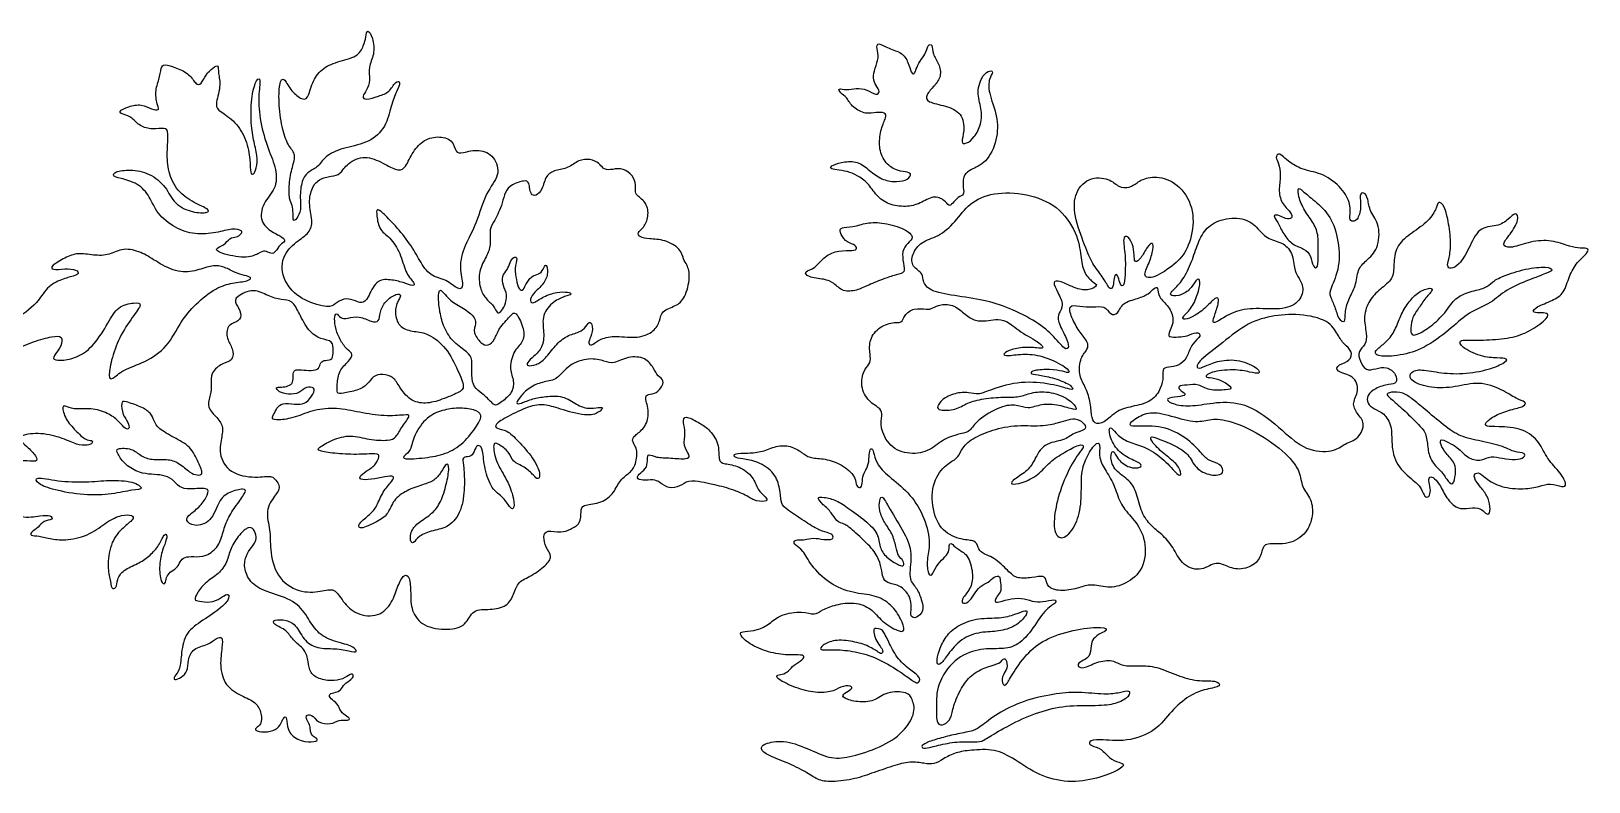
# Model space of a CAD drawing. Header units: millimetres. Extents: x -84 to 83, y -94 to 93.
# Drawn here: x 22 to 82.1, y -7.8 to 21.1 of the extents above; entities that cross this region are included whole.
import ezdxf

# ---------------------------------------------------------------- set-up
doc = ezdxf.new("R2010")
doc.units = ezdxf.units.MM
doc.header["$MEASUREMENT"] = 0
doc.layers.add('Default', color=18, linetype='Continuous')

msp = doc.modelspace()

# ---------------------------------------------------------------- linework, layer by layer
at = {"layer": 'Default', "color": 5}
for points in [[(32.37, 14.711), (32.368, 14.902), (32.412, 15.378), (32.684, 15.715), (33.073, 15.864), (33.345, 16.351), (34.123, 16.642), (35.033, 16.801), (35.699, 17.42), (35.861, 18.254), (36.101, 18.818), (36.263, 19.175), (36.042, 19.207), (35.816, 18.753), (35.407, 18.624), (34.863, 18.443), (34.746, 18.591), (34.936, 18.83), (35.083, 19.207), (34.973, 19.739), (35.245, 20.193), (35.18, 20.888), (34.94, 21.231), (34.908, 20.894), (34.824, 20.57), (34.6, 20.123), (33.782, 19.947), (33.17, 19.675), (32.814, 19.144), (32.671, 18.476), (32.412, 18.476), (31.971, 18.845), (31.731, 19.384), (31.549, 19.144), (31.536, 18.281), (31.672, 17.261), (31.925, 16.653), (32.223, 16.359), (32.059, 15.905), (31.921, 15.208), (31.942, 14.605), (32.07, 14.425), (32.096, 14.074), (32.086, 13.765), (32.225, 13.852), (32.421, 14.229), (32.371, 14.519), (32.37, 14.711)], [(53.862, 15.54), (53.994, 15.467), (54.276, 15.279), (54.592, 14.761), (55.065, 14.413), (55.742, 14.323), (56.305, 14.454), (56.802, 14.806), (57.262, 14.594), (57.388, 14.346), (57.532, 14.454), (57.758, 14.736), (57.997, 14.79), (57.952, 15.052), (57.923, 15.515), (58.207, 15.786), (58.839, 15.997), (59.289, 16.927), (59.289, 17.838), (58.902, 18.799), (58.947, 19.296), (59.13, 19.57), (58.993, 19.606), (58.71, 19.474), (58.446, 18.763), (58.674, 18.125), (58.657, 17.531), (58.385, 17), (58.067, 16.76), (57.841, 16.792), (58.017, 17.245), (57.918, 17.976), (57.283, 18.248), (56.535, 18.371), (56.499, 18.656), (56.851, 19.015), (57.118, 19.373), (57.032, 19.872), (56.747, 20.235), (56.778, 20.634), (56.588, 20.611), (56.497, 20.21), (56.271, 19.974), (56.126, 19.643), (56.067, 19.439), (55.944, 19.485), (55.84, 19.924), (55.599, 20.3), (55.078, 20.436), (54.625, 20.717), (54.602, 20.45), (54.715, 20.096), (54.534, 19.689), (54.457, 19.294), (54.588, 19.009), (54.761, 18.782), (54.602, 18.623), (54.238, 18.88), (53.817, 18.927), (53.44, 18.836), (53.101, 18.936), (53.201, 18.732), (53.462, 18.569), (53.673, 18.16), (54.207, 17.9), (54.595, 17.998), (54.954, 17.986), (54.989, 17.814), (54.777, 17.371), (54.679, 16.725), (54.844, 16.124), (55.312, 15.737), (55.757, 15.692), (55.971, 15.634), (55.837, 15.382), (55.396, 15.291), (54.866, 15.354), (54.377, 15.694), (53.953, 16.085), (53.371, 16.106), (52.883, 15.949), (52.785, 15.813), (53.048, 15.771), (53.486, 15.716), (53.731, 15.613), (53.862, 15.54)], [(27.239, 16.448), (27.233, 16.188), (27.257, 15.7), (27.602, 14.938), (28.288, 14.474), (28.881, 14.242), (28.829, 14.103), (28.236, 14.103), (27.489, 14.433), (27.206, 15.118), (26.563, 15.658), (25.79, 15.796), (25.188, 15.697), (25.114, 15.525), (25.381, 15.451), (26.12, 15.263), (26.578, 14.736), (26.81, 14.095), (27.551, 13.492), (28.29, 13.26), (29.153, 13.329), (29.769, 13.526), (30.173, 13.418), (30.079, 13.285), (29.917, 13.162), (29.636, 13.162), (29.448, 12.841), (29.044, 12.743), (29.237, 12.546), (30.286, 12.324), (30.779, 12.541), (31.001, 12.689), (31.247, 12.506), (31.42, 12.59), (31.583, 12.893), (31.811, 13.01), (31.716, 13.169), (31.285, 13.354), (30.799, 13.751), (30.893, 14.483), (31.456, 15.023), (31.469, 15.784), (31.128, 16.55), (30.8, 17.621), (30.741, 18.645), (30.86, 19.315), (30.691, 19.305), (30.478, 18.66), (30.453, 17.642), (30.558, 16.907), (30.727, 16.315), (30.686, 15.791), (30.549, 15.572), (30.435, 15.604), (30.447, 16.117), (30.307, 16.938), (29.874, 17.631), (29.25, 18.054), (29.054, 18.205), (29.327, 19.013), (29.191, 19.515), (29.222, 19.843), (29.008, 19.72), (28.712, 19.446), (28.552, 19.05), (28.338, 19.045), (28.11, 19.469), (27.595, 19.706), (27.084, 19.866), (27.002, 19.734), (26.934, 19.255), (26.743, 18.785), (26.875, 18.193), (26.938, 18.072), (26.653, 18.092), (26.248, 18.318), (25.733, 18.222), (25.305, 18.004), (25.562, 17.913), (25.868, 17.794), (26.165, 17.449), (26.672, 17.31), (27.156, 17.406), (27.295, 17.259), (27.246, 16.708), (27.239, 16.448)], [(32.732, 14.404), (32.747, 14.183), (32.877, 13.713), (32.692, 13.286), (32.149, 12.97), (31.577, 12.331), (31.746, 11.334), (32.516, 10.684), (33.518, 10.429), (33.686, 10.583), (34.057, 10.824), (34.418, 10.757), (34.755, 10.588), (34.972, 10.776), (35.288, 11.537), (35.837, 11.546), (36.357, 11.426), (36.742, 11.262), (36.815, 11.392), (36.444, 11.729), (36.275, 12.452), (35.9, 13.139), (35.408, 13.414), (35.312, 14.04), (35.307, 14.295), (35.524, 14.141), (36.02, 13.645), (36.632, 12.899), (36.969, 12.273), (37.378, 11.639), (38.014, 11.557), (38.486, 11.099), (38.712, 11.253), (38.471, 11.976), (38.688, 12.843), (39.189, 13.69), (39.509, 14.927), (40.113, 15.542), (39.87, 16.319), (39.275, 16.593), (38.602, 16.412), (38.353, 16.412), (38.286, 16.93), (37.654, 17.095), (37.075, 16.904), (36.671, 16.412), (36.402, 15.765), (36.076, 15.724), (35.492, 16.086), (34.772, 16.36), (34.091, 15.946), (33.925, 15.584), (33.588, 15.532), (33.071, 15.429), (32.786, 15.04), (32.717, 14.626), (32.732, 14.404)], [(70.592, 16.038), (70.721, 15.95), (71.072, 15.751), (71.857, 15.632), (72.589, 15.063), (72.93, 14.413), (72.849, 13.909), (72.914, 13.763), (73.157, 13.785), (73.336, 14.31), (73.217, 14.841), (73.418, 14.934), (73.58, 14.668), (73.618, 14.164), (74.05, 13.653), (73.975, 12.686), (73.491, 12.256), (73.164, 11.945), (73.115, 11.278), (72.793, 10.741), (72.669, 10.257), (72.717, 9.832), (72.409, 9.996), (72.311, 10.484), (72.082, 10.915), (72.093, 11.144), (72.508, 11.993), (72.429, 13.176), (72.094, 14.078), (71.411, 14.657), (71.004, 14.982), (70.867, 15.125), (70.867, 14.753), (71.109, 14.194), (71.5, 13.686), (71.675, 13.224), (71.632, 12.526), (71.666, 11.947), (71.433, 11.994), (71.386, 12.459), (71.12, 12.739), (70.654, 12.859), (70.301, 13.291), (70.085, 13.769), (69.87, 14.044), (70.168, 14.017), (70.377, 13.868), (70.68, 13.87), (70.613, 14.131), (70.212, 14.472), (70.113, 15.023), (70.223, 15.556), (70.118, 16.051), (69.992, 16.244), (70.113, 16.428), (70.294, 16.28), (70.462, 16.126), (70.592, 16.038)], [(40.023, 14.131), (40.069, 14.238), (40.17, 14.48), (40.265, 14.921), (40.505, 15.202), (41.058, 15.379), (41.182, 15.301), (41.217, 15.097), (41.263, 14.797), (41.456, 14.751), (41.721, 14.98), (41.835, 15.578), (42.214, 15.762), (42.715, 15.821), (43.107, 16.161), (43.564, 16.192), (43.909, 16.036), (44.034, 15.813), (44.314, 15.742), (44.733, 15.868), (45.144, 15.637), (45.32, 15.265), (45.293, 14.96), (45.328, 14.784), (45.751, 14.509), (45.829, 13.961), (45.622, 13.514), (45.35, 13.351), (45.47, 13.155), (45.802, 13.101), (46.438, 13.08), (47.074, 12.719), (47.137, 12.295), (47.294, 12.126), (47.443, 11.672), (47.214, 10.781), (46.883, 10.518), (46.281, 10.327), (46.256, 9.945), (46.048, 9.53), (45.41, 9.25), (44.544, 9.379), (43.928, 9.261), (43.652, 8.985), (43.475, 9.029), (43.53, 9.224), (43.688, 9.637), (43.567, 9.987), (43.401, 9.714), (43.162, 9.493), (42.657, 9.39), (42.203, 9.003), (41.828, 8.461), (41.466, 8.229), (41.116, 8.185), (41.098, 8.321), (41.374, 8.568), (41.732, 8.9), (41.791, 9.489), (41.665, 10.18), (42.152, 10.714), (42.594, 10.898), (42.889, 10.961), (42.734, 11.064), (42.273, 11.057), (41.758, 10.898), (41.334, 10.578), (41.216, 10.695), (41.315, 10.983), (41.802, 11.371), (41.942, 11.813), (41.861, 12.152), (41.769, 12.016), (41.647, 11.739), (41.352, 11.723), (41.102, 11.439), (40.976, 11.078), (40.799, 11.141), (40.707, 11.52), (40.622, 11.969), (40.777, 12.4), (40.604, 12.43), (40.457, 12.201), (40.375, 11.906), (40.136, 11.685), (40.18, 11.298), (40.383, 10.948), (40.272, 10.524), (40.099, 10.273), (39.959, 10.21), (39.86, 10.52), (39.498, 10.815), (39.296, 11.176), (39.233, 11.873), (39.565, 12.441), (39.739, 12.85), (39.646, 13.508), (39.893, 13.836), (39.977, 14.024), (40.023, 14.131)], [(62.314, 13.835), (62.402, 13.474), (62.718, 12.646), (62.967, 12.085), (63.395, 11.569), (63.594, 11.134), (63.737, 11.205), (63.76, 11.524), (63.808, 11.776), (63.95, 11.671), (63.998, 11.3), (64.15, 11.262), (64.202, 11.666), (64.221, 12.49), (64.084, 13.179), (64.316, 13.26), (64.544, 12.796), (64.544, 12.369), (64.578, 12.178), (64.792, 12.307), (65.067, 12.839), (65.267, 12.99), (65.305, 12.743), (65.124, 12.139), (64.853, 11.636), (65.267, 11.541), (66.164, 12.137), (66.611, 12.659), (66.919, 13.762), (66.636, 14.866), (65.795, 15.506), (65.033, 15.494), (64.637, 15.268), (64.394, 15.067), (63.918, 15.085), (63.636, 15.446), (62.758, 15.512), (62.19, 14.81), (62.226, 14.195), (62.314, 13.835)], [(58.6, 10.758), (58.953, 10.69), (59.552, 10.522), (60.708, 9.964), (61.409, 9.42), (61.899, 8.774), (62.055, 8.924), (61.94, 9.277), (61.565, 9.958), (61.627, 10.23), (61.851, 10.522), (61.599, 11.046), (61.375, 11.475), (61.661, 11.509), (62.344, 11.153), (62.814, 11.107), (63.186, 11.323), (62.964, 11.422), (62.618, 11.741), (62.488, 12.328), (62.423, 13.163), (61.725, 14.318), (60.586, 14.829), (59.236, 14.94), (58.244, 14.568), (57.722, 13.851), (57.07, 13.198), (56.377, 13.048), (55.985, 12.579), (55.92, 12.057), (56.39, 11.796), (56.377, 11.56), (56.553, 11.115), (57.433, 10.933), (58.247, 10.827), (58.6, 10.758)], [(74.047, 11.158), (74.207, 11.294), (74.569, 11.565), (74.556, 12.089), (74.637, 12.823), (75.147, 13.264), (75.878, 13.741), (76.217, 14.25), (76.272, 14.59), (76.523, 14.42), (76.693, 13.693), (76.795, 12.857), (76.679, 12.266), (76.611, 12.042), (76.747, 11.926), (77.087, 12.076), (77.461, 12.701), (77.834, 13.584), (78.562, 13.571), (79.012, 13.851), (79.264, 14.177), (79.434, 13.871), (79.046, 13.246), (78.707, 12.886), (79.012, 12.702), (79.726, 12.988), (80.575, 13.089), (81.268, 12.838), (81.662, 12.736), (82.07, 12.763), (82.104, 12.6), (81.628, 12.215), (81.323, 11.672), (81.153, 10.992), (80.697, 10.721), (80.048, 10.485), (79.886, 10.275), (80.168, 10.245), (80.516, 10.257), (80.558, 10.077), (79.886, 9.567), (79.184, 9.285), (78.253, 9.195), (77.35, 9.198), (77.09, 9.198), (77.128, 8.943), (77.929, 8.537), (78.589, 8.51), (78.995, 8.494), (78.865, 8.321), (78.172, 8.023), (77.063, 7.861), (76.17, 7.964), (75.456, 8.099), (75.158, 7.915), (75.196, 7.601), (76.008, 7.331), (76.928, 7.369), (77.858, 7.628), (78.767, 7.293), (79.309, 6.913), (79.687, 6.821), (79.633, 6.632), (79.081, 6.524), (78.47, 6.307), (78.053, 5.983), (78.118, 5.858), (78.524, 5.869), (79.591, 5.806), (80.213, 5.259), (80.461, 4.608), (81.031, 4.069), (81.261, 3.585), (81.093, 3.51), (80.597, 3.69), (80.194, 3.554), (79.623, 3.43), (78.68, 3.507), (78.086, 3.871), (77.817, 4.146), (77.593, 3.972), (77.836, 3.61), (78.126, 3.282), (78.289, 2.885), (78.289, 2.463), (78.105, 2.483), (77.933, 2.737), (77.491, 2.721), (77.019, 2.655), (76.589, 3.098), (76.335, 3.659), (76.057, 3.946), (75.926, 3.917), (75.905, 3.733), (76.008, 3.384), (75.926, 3.13), (75.762, 3.118), (75.647, 3.466), (75.387, 3.747), (74.621, 4.349), (74.465, 5.218), (74.506, 5.882), (74.19, 6.402), (73.793, 6.535), (73.536, 6.75), (73.531, 7.072), (73.823, 7.338), (74.412, 7.523), (74.704, 7.501), (74.674, 7.888), (74.296, 8.197), (73.858, 8.094), (73.493, 7.995), (73.246, 8.394), (73.173, 8.777), (73.49, 9.013), (73.533, 9.423), (73.375, 10.11), (73.611, 10.754), (73.887, 11.023), (74.047, 11.158)], [(66.949, 12.753), (66.865, 12.522), (66.715, 12.046), (66.324, 11.355), (65.967, 11.068), (65.905, 10.883), (66.394, 10.912), (66.776, 11.211), (66.99, 11.622), (67.126, 11.499), (67.005, 10.948), (66.744, 10.379), (66.371, 10.067), (66.452, 9.966), (66.892, 10.107), (67.421, 10.547), (67.722, 10.896), (67.854, 10.768), (67.666, 10.187), (67.545, 9.846), (67.734, 9.874), (68.362, 10.321), (69.209, 10.452), (70.351, 10.344), (70.976, 10.697), (71.117, 11.276), (70.828, 11.69), (70.736, 11.905), (70.645, 12.686), (70.188, 12.999), (69.586, 13.129), (69.263, 13.635), (68.661, 13.972), (67.755, 13.842), (67.216, 13.433), (67.032, 12.985), (66.949, 12.753)], [(54.304, 11.319), (54.487, 11.401), (54.954, 11.598), (55.403, 11.722), (55.722, 11.797), (55.639, 12.141), (55.58, 12.646), (55.797, 12.946), (56.078, 13.152), (55.741, 13.489), (54.874, 13.743), (54.217, 13.743), (53.688, 13.542), (53.214, 13.569), (53.175, 13.388), (53.387, 12.994), (53.754, 12.898), (53.878, 12.732), (53.727, 12.628), (53.156, 12.677), (52.588, 12.447), (52.237, 11.953), (51.799, 11.846), (51.924, 11.625), (52.618, 11.554), (52.956, 11.419), (53.302, 11.045), (53.853, 11.108), (54.12, 11.238), (54.304, 11.319)], [(26.791, 12.251), (27.011, 12.117), (27.579, 11.795), (28.321, 11.842), (28.915, 12.088), (29.391, 12.06), (29.839, 11.803), (30.235, 11.684), (30.513, 11.624), (30.394, 11.478), (29.752, 11.406), (29.145, 11.248), (28.299, 10.583), (27.751, 9.915), (27.267, 8.925), (26.372, 8.32), (25.508, 8.07), (25.085, 7.638), (24.968, 7.746), (25.05, 8.381), (25.374, 9.31), (25.906, 10.122), (26.311, 10.62), (26, 10.659), (25.309, 10.512), (24.972, 9.895), (24.429, 8.988), (23.803, 8.534), (23.22, 8.405), (22.787, 8.422), (22.895, 8.651), (23.163, 8.962), (23.207, 9.364), (22.831, 9.355), (22.075, 9.156), (21.297, 8.802), (20.77, 8.457), (20.497, 8.361), (20.484, 8.681), (20.778, 9.558), (21.124, 9.818), (22.205, 10.55), (22.581, 11.271), (23.172, 11.552), (23.648, 11.682), (23.842, 11.747), (23.769, 11.919), (23.293, 11.963), (22.775, 11.889), (22.732, 12.058), (23.306, 12.382), (23.773, 12.585), (24.387, 12.46), (25.013, 12.46), (25.523, 12.78), (26.258, 12.598), (26.57, 12.385), (26.791, 12.251)], [(75.164, 10.68), (75.055, 10.538), (74.843, 10.217), (74.658, 9.637), (74.349, 9.178), (73.95, 8.877), (73.8, 8.714), (73.98, 8.542), (74.937, 8.607), (75.839, 8.916), (76.859, 9.711), (77.426, 10.265), (78.352, 10.621), (78.863, 11.15), (79.809, 11.529), (80.496, 11.786), (80.753, 11.907), (80.496, 12.044), (79.671, 11.971), (78.726, 11.662), (78.34, 11.434), (78.125, 11.19), (77.511, 11.091), (76.91, 10.825), (76.631, 10.339), (76.069, 9.758), (75.529, 9.428), (75.226, 9.348), (75.216, 9.643), (75.285, 10.103), (75.477, 10.347), (75.76, 10.794), (76.09, 11.131), (76.019, 11.244), (75.498, 11.071), (75.273, 10.822), (75.164, 10.68)], [(34.668, 6.412), (34.979, 6.353), (35.633, 6.244), (36.45, 6.32), (36.655, 6.32), (36.292, 5.87), (36.059, 5.415), (35.825, 5.316), (35.008, 5.339), (34.319, 5.573), (33.589, 5.356), (33.034, 5.024), (33.046, 4.936), (33.659, 4.819), (34.552, 4.773), (35.37, 4.831), (35.44, 4.743), (35.277, 4.364), (34.9, 4.139), (34.612, 3.903), (34.712, 3.788), (35.251, 3.841), (35.775, 3.956), (36.047, 3.945), (35.869, 3.71), (35.513, 3.301), (35.303, 2.715), (35.031, 2.453), (34.544, 2.06), (34.678, 1.863), (35.458, 2.25), (35.77, 2.492), (35.942, 3.019), (36.47, 3.422), (37.115, 3.621), (37.556, 3.772), (37.798, 4.079), (38.029, 4.509), (38.137, 4.31), (38.019, 3.654), (37.796, 2.921), (37.479, 2.501), (36.925, 2.168), (36.629, 1.856), (36.602, 1.426), (36.736, 1.309), (36.914, 1.653), (37.487, 1.865), (38.11, 1.959), (38.61, 2.588), (38.725, 3.554), (38.681, 4.333), (38.614, 4.65), (38.748, 4.694), (39.026, 4.705), (39.137, 5.101), (39.276, 5.157), (39.415, 5.018), (39.47, 4.228), (39.745, 3.435), (40.224, 3.138), (40.499, 2.653), (40.637, 2.692), (40.609, 3.176), (40.306, 3.903), (39.893, 4.509), (39.783, 5.273), (39.987, 5.207), (40.455, 4.888), (40.538, 4.491), (41.033, 4.322), (41.391, 3.965), (41.545, 3.788), (41.664, 4.012), (41.375, 4.651), (40.753, 5.334), (40.337, 5.746), (39.92, 5.774), (39.859, 5.94), (40.32, 6.229), (41.211, 6.665), (41.798, 6.741), (42.314, 6.562), (43.447, 6.23), (43.915, 6.408), (44.085, 6.609), (43.897, 6.609), (43.496, 6.533), (43.033, 6.689), (42.515, 7.077), (41.803, 7.016), (41.357, 6.957), (40.844, 6.73), (40.673, 6.739), (40.852, 7.029), (41.259, 7.423), (41.793, 7.607), (42.285, 7.651), (42.712, 8.271), (43.524, 8.536), (44.147, 8.386), (44.425, 8.258), (45.014, 8.588), (45.719, 8.536), (46.005, 8.109), (46.168, 7.789), (46.433, 7.661), (46.296, 7.34), (46.052, 7.108), (45.687, 7.108), (45.695, 6.905), (45.869, 6.258), (45.606, 5.731), (45.212, 5.488), (45.159, 5.285), (45.415, 4.978), (45.301, 4.309), (45.058, 4.057), (44.664, 3.781), (44.462, 3.234), (43.914, 2.876), (43.237, 2.848), (43.192, 2.617), (43.208, 2.107), (42.769, 1.89), (42.485, 1.755), (41.842, 1.884), (41.741, 1.634), (41.822, 1.194), (42.126, 0.856), (41.856, 0.505), (41.284, 0.083), (40.761, -0.105), (40.623, -0.601), (40.364, -1.085), (39.703, -1.223), (38.997, -1.157), (38.794, -1.829), (38.088, -2.006), (37.086, -1.873), (36.628, -1.24), (36.638, -0.562), (36.599, 0.083), (36.379, 0.193), (36.131, -0.259), (35.938, -0.931), (35.416, -1.505), (34.507, -1.412), (33.996, -0.888), (33.693, -0.337), (33.198, -0.513), (32.333, -0.569), (31.407, 0.037), (31.188, 1.178), (31.232, 1.878), (31.001, 2.611), (31.401, 3.236), (31.651, 3.502), (31.307, 4.007), (30.957, 3.896), (29.831, 3.926), (29.221, 4.609), (29.304, 5.385), (29.426, 5.817), (29.183, 6.212), (28.733, 6.594), (28.925, 7.119), (28.937, 7.451), (28.908, 7.964), (29.362, 8.322), (29.794, 8.38), (29.782, 8.892), (29.52, 9.23), (29.52, 9.796), (30.027, 9.912), (30.132, 10.221), (29.858, 10.612), (29.84, 10.874), (30.598, 11.212), (31.123, 10.888), (31.659, 10.742), (32.067, 10.742), (32.318, 10.247), (32.689, 9.517), (33.158, 9.226), (33.652, 9.178), (33.632, 8.791), (33.642, 8.421), (33.327, 8.43), (33.134, 8.358), (33.118, 8.082), (32.799, 8.011), (32.404, 8.051), (32.117, 8.065), (32.089, 7.848), (32.108, 7.546), (31.905, 7.419), (31.637, 7.374), (31.384, 7.397), (31.537, 7.19), (31.907, 7.09), (32.35, 7.134), (32.583, 7.43), (32.942, 7.367), (32.898, 7.145), (32.595, 6.746), (32.288, 6.702), (31.762, 6.783), (31.485, 6.653), (31.381, 6.376), (31.233, 6.154), (31.492, 6.091), (32.158, 6.199), (32.898, 6.524), (33.767, 6.598), (34.357, 6.471), (34.668, 6.412)], [(36.216, 7.381), (36.318, 7.225), (36.59, 6.849), (37.206, 6.719), (37.822, 6.894), (38.516, 7.186), (38.743, 7.348), (38.471, 7.996), (38.017, 8.924), (37.304, 9.475), (36.772, 9.522), (36.206, 9.649), (35.995, 10.19), (36.101, 10.699), (36.306, 10.933), (36.101, 11.021), (35.632, 10.699), (35.428, 10.26), (35.428, 9.897), (35.135, 9.879), (34.637, 10.155), (34.187, 10.026), (33.906, 10.026), (33.76, 10.301), (33.672, 10.055), (33.73, 9.616), (33.918, 9.16), (34.2, 8.797), (34.423, 8.672), (34.259, 8.388), (33.85, 8.029), (33.791, 7.472), (33.772, 7.113), (33.967, 7.141), (34.598, 7.246), (34.988, 7.491), (35.163, 7.823), (35.553, 7.908), (35.981, 7.784), (36.115, 7.536), (36.216, 7.381)], [(37.761, 10.278), (37.794, 10.092), (37.895, 9.677), (38.282, 9.087), (38.848, 8.733), (39.027, 8.474), (38.966, 7.823), (39.061, 7.358), (39.375, 7.165), (39.727, 6.821), (39.891, 6.64), (40.106, 6.786), (40.588, 7.173), (40.622, 7.681), (40.407, 8.111), (40.622, 8.84), (41.018, 9.141), (41.001, 9.702), (40.665, 10.348), (40.515, 10.167), (39.999, 9.637), (39.891, 9.216), (39.611, 8.958), (39.353, 9.052), (39.009, 9.504), (39.168, 9.84), (39.095, 10.119), (38.61, 10.471), (38.085, 10.742), (37.719, 11.301), (37.693, 10.797), (37.727, 10.465), (37.761, 10.278)], [(62.645, 7.405), (62.725, 7.235), (62.872, 6.826), (62.888, 6.275), (62.993, 5.944), (63.386, 5.97), (63.859, 6.506), (64.567, 6.653), (65.249, 6.821), (65.601, 7.361), (65.68, 7.797), (65.617, 8.138), (65.958, 8.154), (66.388, 8.254), (66.618, 8.587), (66.763, 9.082), (67.183, 9.367), (66.968, 9.549), (66.575, 9.333), (66.285, 9.327), (65.838, 9.296), (65.903, 9.511), (66.118, 9.983), (65.896, 10.52), (65.459, 10.853), (65.481, 11.268), (65.32, 11.218), (65.126, 10.98), (64.722, 10.803), (64.068, 10.653), (63.93, 10.182), (63.631, 10.155), (63.409, 10.542), (62.966, 10.459), (62.433, 10.506), (61.98, 10.581), (62.152, 9.983), (62.471, 9.477), (62.776, 9.117), (62.776, 8.857), (62.471, 8.552), (62.39, 7.847), (62.565, 7.576), (62.645, 7.405)], [(59.198, 9.991), (59.074, 9.983), (58.86, 9.938), (58.418, 9.922), (58.031, 10.17), (57.617, 10.568), (57.064, 10.596), (56.749, 10.419), (56.583, 10.364), (56.036, 10.464), (55.655, 10.142), (55.599, 9.838), (55.201, 9.916), (54.566, 9.628), (54.289, 9.075), (54.389, 8.51), (54.354, 8.283), (54.067, 8.006), (53.979, 7.322), (54.366, 6.755), (54.799, 6.557), (54.83, 6.301), (54.724, 5.868), (55.084, 5.064), (55.888, 4.75), (56.7, 4.922), (57.189, 5.408), (57.904, 5.605), (58.23, 5.662), (58.44, 6.095), (59.433, 6.681), (60.029, 6.715), (60.444, 6.513), (60.949, 6.743), (61.655, 6.707), (62.295, 6.474), (62.354, 6.579), (61.989, 6.975), (61.24, 7.239), (60.541, 7.181), (60.134, 6.979), (59.532, 7.014), (58.721, 6.942), (58.092, 6.787), (57.673, 6.488), (56.986, 6.476), (56.935, 6.631), (57.102, 6.903), (57.634, 7.175), (58.185, 7.186), (58.546, 7.078), (58.864, 7.233), (60.022, 7.617), (61.269, 7.545), (62.077, 7.285), (62.237, 7.285), (62.069, 7.505), (61.381, 7.765), (60.789, 7.865), (60.502, 7.893), (60.638, 8.045), (61.309, 8.077), (61.829, 7.997), (62.077, 7.897), (62.001, 8.133), (61.074, 8.59), (60.34, 8.687), (59.623, 8.578), (59.461, 8.638), (59.671, 8.8), (60.227, 8.941), (60.853, 8.901), (61.062, 8.86), (60.986, 9.062), (60.118, 9.521), (59.605, 9.988), (59.322, 9.999), (59.198, 9.991)], [(67.85, 9.013), (68.164, 9.261), (68.832, 9.834), (69.81, 10.143), (70.925, 10.231), (72.093, 9.97), (72.407, 9.389), (72.645, 9.022), (72.971, 8.796), (72.911, 8.381), (72.407, 8.27), (72.289, 7.972), (73.049, 7.847), (73.25, 7.232), (72.934, 6.773), (73.135, 6.354), (73.491, 6.02), (73.222, 5.366), (72.665, 5.222), (72.274, 4.86), (71.154, 4.918), (70.322, 5.676), (69.083, 6.71), (67.963, 6.859), (66.975, 6.658), (66.24, 6.652), (65.723, 6.882), (65.936, 6.997), (66.51, 7.028), (66.527, 7.154), (66.286, 7.269), (66.229, 7.441), (66.556, 7.453), (67.056, 7.521), (67.389, 7.234), (68.164, 7.28), (68.376, 7.331), (67.98, 7.636), (67.532, 7.762), (67.245, 7.751), (67.446, 7.98), (68.405, 8.087), (69.054, 7.961), (69.398, 7.875), (69.398, 8.082), (68.612, 8.472), (67.791, 8.415), (67.274, 8.185), (66.958, 8.059), (66.947, 8.346), (67.535, 8.765), (67.85, 9.013)], [(26.731, 6.08), (26.775, 5.98), (26.881, 5.787), (27.486, 5.441), (28.156, 5.104), (28.45, 4.456), (28.653, 3.987), (28.382, 3.987), (28.132, 4.058), (27.674, 4.487), (27.229, 4.621), (26.625, 4.562), (26.208, 4.725), (25.896, 5.029), (25.229, 5.041), (25.3, 4.841), (25.6, 4.375), (26.183, 4.062), (26.633, 4.017), (27.058, 4), (27.453, 3.85), (27.674, 3.509), (28.091, 3.425), (28.849, 3.529), (28.82, 3.25), (28.514, 2.774), (28.102, 2.474), (27.902, 2.258), (28.244, 1.975), (28.952, 2.162), (29.224, 3.025), (29.607, 3.358), (30.24, 3.483), (30.295, 3.371), (29.953, 2.892), (29.587, 2.378), (29.378, 1.786), (29.253, 1.253), (28.733, 0.828), (28.233, 0.845), (27.9, 0.849), (27.726, 0.654), (27.609, 0.384), (27.33, 0.25), (27.193, 0.051), (27.172, -0.241), (26.976, -0.199), (26.914, 0.529), (27.047, 1.121), (27.235, 1.529), (27.214, 1.758), (27.101, 1.675), (26.893, 1.229), (26.539, 0.842), (26.11, 0.571), (25.519, 0.334), (25.29, -0.033), (25.29, -0.395), (25.069, -0.42), (25.04, -0.024), (24.902, 0.509), (25.065, 1.452), (25.535, 1.982), (25.969, 2.293), (25.91, 2.45), (25.505, 2.476), (24.896, 2.207), (24.299, 1.688), (23.35, 1.449), (22.767, 1.526), (22.264, 1.653), (21.944, 1.645), (21.974, 1.79), (22.272, 1.973), (22.443, 2.229), (22.86, 2.271), (22.745, 2.442), (22.383, 2.442), (21.602, 2.288), (20.826, 2.736), (20.32, 3.287), (19.856, 3.393), (19.536, 3.363), (19.587, 3.551), (19.924, 3.715), (20.359, 3.945), (20.764, 4.393), (21.318, 4.555), (21.863, 4.546), (22.213, 4.491), (22.225, 4.691), (21.811, 5.117), (21.474, 5.375), (21.68, 5.585), (22.599, 5.615), (23.408, 5.329), (23.845, 5.12), (24.27, 5.148), (24.362, 5.249), (24.35, 5.341), (24.092, 5.321), (23.704, 5.708), (23.291, 6.136), (23.156, 6.711), (23.348, 6.627), (23.72, 6.508), (24.373, 6.593), (25.039, 6.349), (25.388, 6.045), (25.631, 5.747), (25.777, 5.754), (25.76, 6.018), (25.506, 6.288), (25.449, 6.836), (25.564, 6.853), (26.246, 6.627), (26.618, 6.39), (26.687, 6.181), (26.731, 6.08)], [(75.775, 6.519), (75.98, 6.347), (76.516, 5.888), (77.125, 5.464), (77.909, 5.305), (78.862, 5.093), (79.217, 4.855), (79.656, 4.855), (79.63, 4.67), (79.275, 4.564), (78.756, 4.627), (78.296, 4.749), (77.978, 4.527), (77.459, 4.601), (77.051, 5.04), (76.813, 5.183), (76.336, 5.438), (76.373, 5.162), (76.543, 4.845), (76.966, 4.447), (76.956, 4.008), (76.866, 3.584), (76.665, 3.717), (76.442, 4.114), (76.003, 4.485), (75.87, 4.988), (75.844, 5.57), (75.579, 5.898), (74.986, 6.47), (74.478, 6.931), (74.245, 7.09), (74.414, 7.211), (74.944, 7.185), (75.288, 6.92), (75.57, 6.691), (75.775, 6.519)], [(37.855, 6.478), (38.057, 6.535), (38.463, 6.594), (39.105, 6.531), (39.418, 6.322), (39.225, 5.931), (38.677, 5.201), (37.984, 4.783), (37.191, 4.653), (36.288, 4.575), (36.366, 4.757), (36.638, 4.898), (36.732, 5.524), (37.253, 6.255), (37.653, 6.421), (37.855, 6.478)], [(48.295, 3.628), (48.491, 3.583), (49.06, 3.445), (49.641, 3.178), (49.949, 2.959), (50.442, 2.97), (50.341, 3.13), (50.015, 3.415), (49.866, 3.919), (49.312, 4.353), (48.707, 4.425), (48.488, 4.531), (48.559, 5.21), (48.114, 5.803), (47.758, 6.011), (47.183, 6.325), (47.136, 6.029), (47.254, 5.643), (47.124, 5.098), (47.432, 4.753), (47.331, 4.587), (46.649, 4.658), (46.086, 4.658), (45.79, 4.836), (45.76, 4.635), (45.772, 4.291), (45.493, 4.071), (45.298, 3.868), (45.582, 3.766), (46.007, 3.833), (46.234, 3.721), (46.599, 3.449), (47.03, 3.546), (47.32, 3.803), (47.887, 3.713), (48.1, 3.673), (48.295, 3.628)], [(61.595, 6.006), (61.429, 5.96), (61.005, 5.86), (59.883, 5.941), (58.96, 5.698), (58.189, 5.366), (57.845, 4.924), (57.735, 4.62), (57.318, 4.446), (56.745, 3.773), (56.732, 2.64), (57.115, 1.791), (57.931, 1.468), (58.43, 1.49), (58.527, 1.186), (58.639, 0.982), (59.208, 0.785), (59.755, 0.202), (60.038, -0.014), (60.608, 0.031), (61.092, 0.121), (61.146, -0.067), (61.235, -0.404), (61.858, -0.507), (62.533, -0.328), (62.901, -0.2), (63.617, -0.405), (64.322, -0.185), (64.997, 0.44), (65.002, 1.626), (64.479, 2.356), (64.002, 2.833), (63.827, 3.531), (63.457, 4.168), (63.16, 4.628), (63.265, 5.235), (63.061, 5.253), (62.672, 4.659), (62.48, 3.991), (62.538, 2.956), (62.34, 2.078), (61.83, 1.454), (61.443, 1.686), (61.453, 2.479), (61.698, 3.504), (62.232, 4.64), (62.687, 5.131), (62.464, 5.197), (61.868, 4.883), (61.276, 4.504), (60.857, 3.983), (60.199, 3.655), (59.719, 3.619), (59.896, 3.816), (60.462, 4.17), (60.69, 4.539), (61.034, 5.237), (61.868, 5.312), (62.207, 5.626), (62.702, 5.727), (62.667, 5.954), (62.348, 6.19), (62.004, 6.134), (61.762, 6.051), (61.595, 6.006)], [(65.612, 1.693), (65.758, 1.56), (66.074, 1.215), (66.336, 0.563), (67.081, 0.222), (67.683, 0.683), (68.109, 0.47), (68.662, 0.293), (69.335, 0.577), (69.491, 1.087), (69.583, 1.406), (70.525, 1.264), (71.234, 1.761), (71.461, 2.42), (71.411, 3.072), (70.986, 3.533), (70.986, 4.086), (70.504, 4.784), (69.263, 5.692), (67.952, 6.202), (67.385, 6.117), (66.803, 5.997), (65.656, 6.393), (65.009, 6.428), (64.437, 6.076), (64.349, 5.891), (64.591, 5.855), (65.634, 5.921), (66.594, 5.432), (67.136, 4.848), (67.409, 4.53), (67.872, 4.464), (68.083, 4.031), (67.511, 3.934), (66.872, 4.251), (66.687, 4.801), (66.071, 5.163), (65.419, 5.418), (65.155, 5.515), (65.199, 5.264), (65.771, 4.735), (66.247, 4.405), (66.397, 3.978), (66.256, 3.943), (65.727, 4.59), (65.023, 5.074), (64.397, 5.227), (63.9, 5.501), (63.649, 5.884), (63.539, 5.756), (63.732, 5.096), (64.252, 4.656), (64.846, 4.444), (64.846, 4.268), (64.362, 4.237), (63.878, 4.607), (63.737, 5.03), (63.6, 4.695), (63.776, 4.145), (64.402, 3.797), (64.654, 3.291), (64.815, 2.527), (65.199, 2.016), (65.466, 1.827), (65.612, 1.693)], [(58.278, -6.627), (58.529, -6.604), (59.186, -6.56), (59.921, -6.957), (60.877, -7.62), (61.981, -7.9), (63.151, -7.737), (64.009, -7.36), (64.204, -7.172), (63.983, -7.107), (63.574, -6.944), (63.301, -6.554), (62.859, -6.457), (62.761, -6.295), (63.132, -6.178), (64.249, -6.331), (65.432, -5.883), (65.952, -5.116), (66.686, -4.485), (67.336, -4.258), (67.967, -4.16), (67.726, -3.913), (66.979, -3.978), (66.232, -3.751), (65.387, -3.38), (64.756, -3.356), (64.073, -3.401), (63.735, -3.115), (63.098, -3.206), (62.546, -3.518), (62.318, -3.356), (62.494, -3.18), (62.851, -3.063), (62.89, -2.563), (62.936, -2.336), (63.261, -2.089), (63.534, -2.011), (63.41, -1.848), (62.351, -1.926), (61.168, -2.297), (60.466, -2.804), (59.849, -3.663), (59.615, -4.128), (59.491, -4.141), (59.405, -3.779), (59.693, -3.49), (59.602, -3.046), (59.45, -3.124), (59.388, -3.268), (58.923, -3.383), (58.319, -3.639), (57.866, -4.194), (57.549, -4.954), (57.499, -5.398), (57.232, -5.666), (56.903, -5.666), (56.921, -4.967), (56.905, -4.111), (57.588, -3.074), (58.558, -2.69), (59.346, -2.725), (59.999, -2.652), (60.585, -2.048), (61.107, -1.164), (61.574, -0.937), (61.512, -0.781), (61.009, -0.914), (60.609, -0.892), (60.208, -0.728), (59.688, -0.79), (59.198, -0.959), (59.176, -0.861), (59.238, -0.692), (59.448, -0.472), (59.37, -0.17), (59.396, 0.117), (59.136, 0.08), (58.938, -0.157), (58.589, -0.287), (58.346, -0.639), (58.159, -0.943), (57.876, -0.979), (57.913, -0.755), (58.277, -0.355), (58.345, 0.192), (58.147, 0.942), (57.679, 1.15), (57.496, 1.394), (57.392, 1.295), (57.418, 1.035), (57.2, 0.775), (56.898, 0.489), (56.732, 0.057), (56.575, 0.171), (56.539, 0.799), (56.716, 1.402), (56.432, 2.467), (55.847, 3.353), (55.046, 3.941), (54.57, 4.461), (54.499, 4.924), (54.4, 5.051), (54.312, 4.888), (54.328, 4.497), (54.195, 4.167), (54.058, 3.955), (54.065, 3.564), (53.944, 3.471), (53.804, 3.608), (53.794, 3.973), (53.178, 4.468), (52.534, 4.639), (51.994, 4.643), (51.753, 4.85), (51.293, 5.143), (50.723, 5.126), (50.211, 4.879), (49.635, 4.833), (49.096, 4.833), (49.082, 4.672), (49.405, 4.616), (50.013, 4.533), (50.706, 4.078), (50.887, 3.451), (50.913, 2.947), (51.023, 2.728), (51.755, 2.268), (52.324, 1.882), (52.731, 1.76), (52.934, 1.699), (52.957, 1.499), (52.576, 1.491), (52.165, 1.588), (51.825, 1.483), (51.626, 1.495), (51.379, 1.474), (51.458, 1.271), (51.77, 1.123), (52.052, 0.522), (52.758, -0.214), (53.722, -0.591), (54.542, -0.616), (55.198, -1.001), (55.569, -1.574), (55.725, -2.051), (55.486, -2.072), (54.78, -1.659), (54.425, -1.142), (53.759, -0.894), (53.031, -1.002), (52.497, -1.207), (52.221, -1.431), (51.781, -1.247), (50.88, -1.38), (50.485, -1.751), (50.015, -2.009), (49.48, -2.048), (49.307, -2.073), (49.416, -2.32), (50.024, -2.716), (50.841, -2.949), (51.543, -2.949), (51.84, -2.949), (51.781, -3.137), (51.396, -3.329), (51.215, -3.591), (50.967, -3.71), (50.715, -3.72), (50.786, -3.901), (51.582, -4.268), (52.359, -4.435), (52.979, -4.354), (53.312, -4.115), (53.727, -4.163), (53.598, -4.306), (53.289, -4.473), (53.298, -4.616), (53.869, -4.785), (54.527, -4.754), (54.974, -4.351), (55.845, -4.374), (55.966, -4.637), (56.145, -5.107), (55.675, -5.951), (54.75, -6.532), (53.624, -6.889), (52.879, -6.989), (52.072, -6.618), (51.101, -6.21), (50.299, -6.355), (50.127, -6.505), (50.226, -6.754), (51.019, -7.048), (51.825, -7.411), (52.278, -7.75), (52.74, -7.873), (53.697, -7.767), (54.388, -7.529), (55.253, -7.22), (55.905, -7.047), (56.465, -7.134), (56.829, -7.192), (57.158, -6.961), (57.678, -6.701), (58.027, -6.65), (58.278, -6.627)], [(22.923, 3.421), (23.227, 3.345), (24.042, 3.188), (25.124, 3.245), (25.938, 3.436), (26.365, 3.436), (25.97, 3.76), (24.984, 3.805), (24.144, 3.709), (22.979, 3.741), (22.088, 3.964), (22.215, 3.646), (22.619, 3.497), (22.923, 3.421)], [(53.744, 1.814), (53.915, 1.665), (54.417, 1.206), (54.715, 0.738), (54.82, 0.266), (54.852, -0.042), (55.082, -0.202), (55.508, -0.239), (55.927, -0.682), (55.963, -1.141), (55.894, -1.485), (56.133, -1.554), (56.445, -1.27), (56.353, -0.811), (56.147, -0.315), (55.816, -0.054), (55.996, 0.904), (55.796, 1.585), (55.133, 2.635), (54.826, 3.243), (54.712, 3.039), (54.699, 2.612), (54.903, 2.147), (55.222, 1.752), (55.362, 1.21), (55.43, 0.851), (55.662, 0.691), (55.675, 0.472), (55.506, 0.48), (55.021, 0.775), (54.718, 1.142), (54.705, 1.669), (54.304, 2.154), (53.506, 2.723), (53.068, 3.027), (52.549, 3.153), (52.267, 3.145), (52.537, 2.85), (52.887, 2.546), (53.043, 2.196), (53.393, 2.099), (53.574, 1.962), (53.744, 1.814)], [(30.482, 1.2), (30.422, 1.119), (30.241, 0.848), (30.187, 0.374), (30.453, -0.221), (31.144, -0.551), (32.159, -0.822), (32.66, -1.481), (32.987, -2.094), (33.636, -2.434), (34.384, -2.584), (34.589, -2.82), (34.43, -2.843), (33.794, -2.675), (33.105, -2.743), (32.515, -2.439), (32.242, -1.804), (31.843, -1.586), (31.321, -1.577), (31.299, -1.767), (31.875, -1.995), (32.045, -2.36), (32.574, -2.747), (32.69, -3.201), (32.721, -3.659), (33.13, -3.904), (33.708, -3.971), (34.109, -3.837), (34.372, -3.632), (34.434, -3.752), (34.358, -3.899), (34.06, -4.063), (33.936, -4.321), (33.736, -4.397), (33.46, -4.441), (33.522, -4.655), (33.816, -4.794), (33.914, -5.15), (34.18, -5.328), (34.314, -5.426), (34.172, -5.484), (33.869, -5.439), (33.558, -5.648), (33.037, -5.573), (32.81, -5.208), (32.548, -5.283), (32.646, -5.506), (32.766, -5.67), (32.748, -5.915), (32.855, -6.115), (33.077, -6.195), (32.97, -6.315), (32.401, -6.307), (31.881, -5.964), (31.854, -5.452), (31.801, -5.275), (31.667, -5.47), (31.525, -5.817), (31.111, -5.937), (30.622, -5.897), (30.622, -5.764), (30.875, -5.662), (30.894, -5.207), (30.669, -4.757), (30.117, -4.548), (29.447, -4.154), (29.246, -3.35), (29.366, -2.607), (29.378, -2.242), (29.148, -2.272), (28.842, -2.565), (28.213, -2.67), (28.024, -3.173), (28.032, -3.579), (27.785, -3.831), (27.492, -3.936), (27.479, -3.793), (27.751, -3.52), (27.764, -2.892), (27.94, -2.051), (28.59, -1.632), (29.384, -1.098), (29.671, -0.72), (29.565, -0.553), (29.302, -0.763), (28.91, -0.954), (28.432, -0.858), (28.265, -0.849), (28.37, -0.571), (28.738, -0.107), (29.222, 0.162), (29.563, 0.636), (29.651, 1.148), (30.027, 1.724), (30.394, 2.027), (30.565, 1.92), (30.711, 1.603), (30.604, 1.334), (30.543, 1.281), (30.482, 1.2)], [(57.48, -2.777), (57.628, -2.598), (58.037, -2.183), (58.849, -2.043), (59.472, -2.043), (60.138, -1.749), (60.458, -1.303), (60.384, -1.195), (59.981, -1.387), (59.369, -1.543), (58.556, -1.509), (57.764, -1.773), (57.31, -2.179), (57.038, -2.696), (56.924, -3.16), (56.958, -3.358), (57.149, -3.261), (57.332, -2.957), (57.48, -2.777)], [(55.078, -2.455), (55.158, -2.617), (55.372, -3.071), (55.89, -3.52), (56.306, -3.803), (56.261, -4.002), (56.136, -4.055), (55.821, -3.807), (55.057, -3.288), (54.207, -2.894), (53.349, -2.748), (52.718, -2.748), (52.392, -2.764), (52.487, -2.585), (52.97, -2.342), (53.703, -2.414), (54.331, -2.603), (54.721, -2.879), (54.803, -2.912), (54.874, -2.798), (54.754, -2.619), (54.559, -2.359), (54.487, -2.043), (54.5, -1.896), (54.851, -1.975), (54.891, -2.098), (54.998, -2.293), (55.078, -2.455)], [(59.296, -5.226), (59.577, -5.051), (60.273, -4.704), (61.458, -4.442), (62.363, -4.366), (63.471, -4.494), (63.997, -4.413), (64.405, -4.296), (64.405, -4.525), (63.927, -4.816), (63.267, -4.916), (62.03, -4.875), (60.991, -5.091), (59.97, -5.517), (59.036, -6.045), (58.647, -6.324), (58.357, -6.295), (57.625, -6.291), (56.867, -6.458), (56.445, -6.583), (56.302, -6.493), (56.484, -6.337), (57.017, -6.171), (57.655, -6.004), (58.321, -5.895), (58.587, -5.755), (59.015, -5.401), (59.296, -5.226)]]:
    msp.add_open_spline(points, degree=3, dxfattribs=at)

doc.saveas('drawing.dxf')
